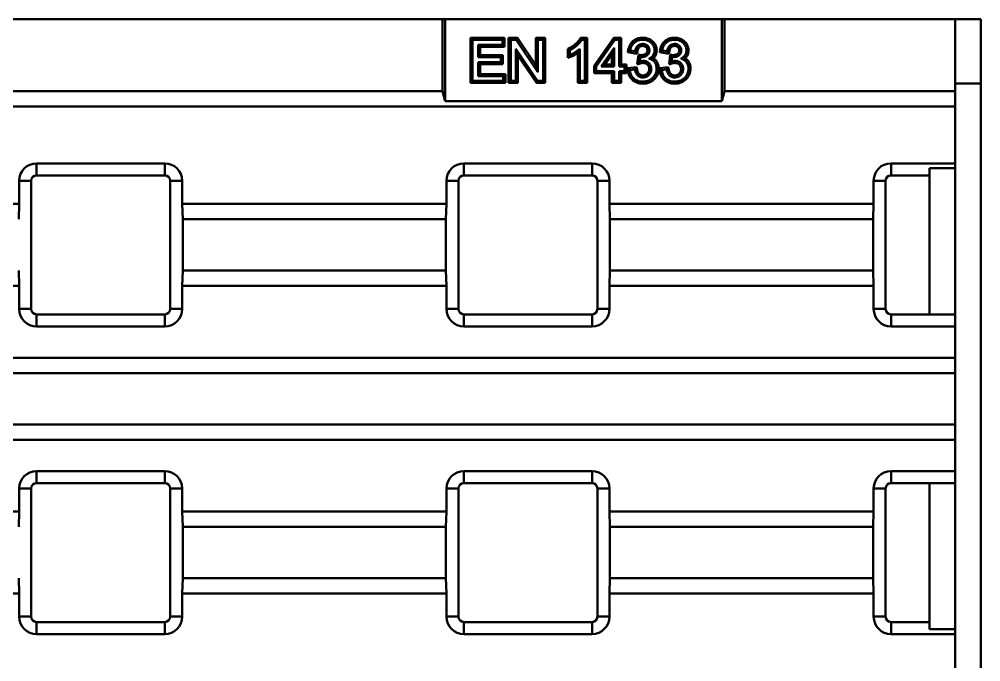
# Model space of a CAD drawing. Header units: millimetres. Extents: x 0 to 1485, y 0 to 1050.
# Drawn here: x 933.5 to 1121.1, y 455.1 to 580.4 of the extents above; entities that cross this region are included whole.
import ezdxf

# ---------------------------------------------------------------- set-up
doc = ezdxf.new("R2010")
doc.units = ezdxf.units.MM
doc.header["$LTSCALE"] = 2.5
doc.layers.add('Sichtbar (ISO)', color=7, linetype='Continuous', lineweight=50)
doc.layers.add('Sichtbar schmal (ISO)', color=7, linetype='Continuous', lineweight=50)

msp = doc.modelspace()

# ---------------------------------------------------------------- linework, layer by layer
at = {"layer": 'Sichtbar (ISO)'}
for p, q in [((116.087, 580.406), (1121.087, 580.406)), ((1016.087, 566.406), (1016.087, 580.406)), ((1016.622, 564.406), (1016.622, 580.406)), ((1070.551, 580.406), (1070.551, 564.406)), ((1071.087, 580.406), (1071.087, 566.406)), ((1116.087, 580.406), (1116.087, 432.406)), ((1121.087, 580.406), (1121.087, 432.406)), ((1021.569, 576.777), (1028.165, 576.777)), ((1021.569, 576.777), (1021.971, 576.375)), ((1021.569, 567.973), (1021.569, 576.777)), ((1027.763, 576.375), (1021.971, 576.375)), ((1021.971, 576.375), (1021.971, 568.375)), ((1028.165, 576.777), (1027.763, 576.375)), ((1027.763, 575.43), (1027.763, 576.375)), ((1028.165, 576.777), (1028.165, 575.028)), ((1028.996, 576.777), (1030.697, 576.777)), ((1028.996, 576.777), (1029.398, 576.375)), ((1028.996, 567.973), (1028.996, 576.777)), ((1030.483, 576.375), (1029.398, 576.375)), ((1029.398, 576.375), (1029.398, 568.375)), ((1030.697, 576.777), (1030.483, 576.375)), ((1034.69, 570.095), (1030.483, 576.375)), ((1030.697, 576.777), (1034.288, 571.417)), ((1034.288, 576.777), (1036.104, 576.777)), ((1034.288, 576.777), (1034.69, 576.375)), ((1034.288, 571.417), (1034.288, 576.777)), ((1035.702, 576.375), (1034.69, 576.375)), ((1034.69, 576.375), (1034.69, 570.095)), ((1036.104, 576.777), (1035.702, 576.375)), ((1035.702, 568.375), (1035.702, 576.375)), ((1036.104, 576.777), (1036.104, 567.973)), ((1042.995, 576.808), (1044.281, 576.808)), ((1043.245, 576.406), (1042.995, 576.808)), ((1043.879, 576.406), (1043.245, 576.406)), ((1044.281, 576.808), (1043.879, 576.406)), ((1043.879, 568.375), (1043.879, 576.406)), ((1044.281, 576.808), (1044.281, 567.973)), ((1045.672, 571.32), (1049.512, 576.777)), ((1049.721, 576.375), (1046.074, 571.192)), ((1049.512, 576.777), (1050.927, 576.777)), ((1049.512, 576.777), (1049.721, 576.375)), ((1050.526, 576.375), (1049.721, 576.375)), ((1050.927, 576.777), (1050.526, 576.375)), ((1050.526, 571.192), (1050.526, 576.375)), ((1050.927, 576.777), (1050.927, 571.594)), ((1023.032, 572.985), (1023.032, 575.43)), ((1023.032, 575.43), (1027.763, 575.43)), ((1023.434, 575.028), (1023.032, 575.43)), ((1023.434, 575.028), (1023.434, 573.387)), ((1028.165, 575.028), (1023.434, 575.028)), ((1028.165, 575.028), (1027.763, 575.43)), ((1030.41, 568.375), (1030.41, 574.656)), ((1030.41, 574.656), (1034.617, 568.375)), ((1030.812, 573.334), (1030.41, 574.656)), ((1040.532, 572.869), (1040.532, 574.656)), ((1040.934, 574.4), (1040.532, 574.656)), ((1040.934, 574.4), (1040.934, 573.448)), ((1042.898, 574.631), (1042.898, 568.375)), ((1047.038, 571.192), (1049.544, 574.802)), ((1049.142, 573.518), (1049.544, 574.802)), ((1049.544, 574.802), (1049.544, 571.192)), ((1052.715, 574.333), (1052.246, 574.009)), ((1054.032, 573.687), (1052.246, 574.009)), ((1052.715, 574.333), (1053.696, 574.156)), ((1054.032, 573.687), (1053.696, 574.156)), ((1058.928, 574.333), (1058.459, 574.009)), ((1060.245, 573.687), (1058.459, 574.009)), ((1058.928, 574.333), (1059.91, 574.156)), ((1060.245, 573.687), (1059.91, 574.156)), ((1023.434, 573.387), (1023.032, 572.985)), ((1027.465, 572.985), (1023.032, 572.985)), ((1023.434, 573.387), (1027.867, 573.387)), ((1027.867, 573.387), (1027.465, 572.985)), ((1027.465, 572.04), (1027.465, 572.985)), ((1027.867, 573.387), (1027.867, 571.638)), ((1030.812, 573.334), (1030.812, 567.973)), ((1034.403, 567.973), (1030.812, 573.334)), ((1040.532, 572.869), (1040.934, 573.448)), ((1042.496, 567.973), (1042.496, 573.812)), ((1049.142, 573.518), (1047.806, 571.594)), ((1049.142, 571.594), (1049.142, 573.518)), ((1054.086, 571.628), (1054.309, 573.474)), ((1054.086, 571.628), (1054.556, 572.168)), ((1054.66, 573.028), (1054.309, 573.474)), ((1054.66, 573.028), (1054.556, 572.168)), ((1060.3, 571.628), (1060.522, 573.474)), ((1060.3, 571.628), (1060.769, 572.168)), ((1060.522, 573.474), (1060.873, 573.028)), ((1060.873, 573.028), (1060.769, 572.168)), ((1023.032, 569.32), (1023.032, 572.04)), ((1023.032, 572.04), (1027.465, 572.04)), ((1023.434, 571.638), (1023.032, 572.04)), ((1023.434, 571.638), (1023.434, 569.722)), ((1027.867, 571.638), (1023.434, 571.638)), ((1027.867, 571.638), (1027.465, 572.04)), ((1034.288, 571.417), (1034.69, 570.095)), ((1045.672, 571.32), (1046.074, 571.192)), ((1045.672, 569.888), (1045.672, 571.32)), ((1045.672, 569.888), (1046.074, 570.29)), ((1046.074, 571.192), (1046.074, 570.29)), ((1046.074, 570.29), (1049.544, 570.29)), ((1047.806, 571.594), (1047.038, 571.192)), ((1049.544, 571.192), (1047.038, 571.192)), ((1047.806, 571.594), (1049.142, 571.594)), ((1049.142, 571.594), (1049.544, 571.192)), ((1049.142, 569.888), (1049.544, 570.29)), ((1049.544, 570.29), (1049.544, 568.375)), ((1050.927, 571.594), (1050.526, 571.192)), ((1051.605, 571.192), (1050.526, 571.192)), ((1050.526, 568.375), (1050.526, 570.29)), ((1050.526, 570.29), (1051.605, 570.29)), ((1050.927, 569.888), (1050.526, 570.29)), ((1050.927, 571.594), (1052.007, 571.594)), ((1052.007, 571.594), (1051.605, 571.192)), ((1051.605, 570.29), (1051.605, 571.192)), ((1052.007, 569.888), (1051.605, 570.29)), ((1052.007, 571.594), (1052.007, 569.888)), ((1052.179, 570.845), (1053.918, 571.072)), ((1052.179, 570.845), (1052.617, 570.497)), ((1053.599, 570.625), (1052.617, 570.497)), ((1053.599, 570.625), (1053.918, 571.072)), ((1058.393, 570.845), (1060.131, 571.072)), ((1058.393, 570.845), (1058.83, 570.497)), ((1059.812, 570.625), (1058.83, 570.497)), ((1060.131, 571.072), (1059.812, 570.625)), ((1021.569, 567.973), (1021.971, 568.375)), ((1021.971, 568.375), (1027.946, 568.375)), ((1023.434, 569.722), (1023.032, 569.32)), ((1027.946, 569.32), (1023.032, 569.32)), ((1023.434, 569.722), (1028.348, 569.722)), ((1028.348, 569.722), (1027.946, 569.32)), ((1027.946, 568.375), (1027.946, 569.32)), ((1028.348, 567.973), (1027.946, 568.375)), ((1028.348, 569.722), (1028.348, 567.973)), ((1028.996, 567.973), (1029.398, 568.375)), ((1029.398, 568.375), (1030.41, 568.375)), ((1030.812, 567.973), (1030.41, 568.375)), ((1034.403, 567.973), (1034.617, 568.375)), ((1034.617, 568.375), (1035.702, 568.375)), ((1036.104, 567.973), (1035.702, 568.375)), ((1042.496, 567.973), (1042.898, 568.375)), ((1042.898, 568.375), (1043.879, 568.375)), ((1044.281, 567.973), (1043.879, 568.375)), ((1049.142, 569.888), (1045.672, 569.888)), ((1049.142, 567.973), (1049.142, 569.888)), ((1049.142, 567.973), (1049.544, 568.375)), ((1049.544, 568.375), (1050.526, 568.375)), ((1050.927, 567.973), (1050.526, 568.375)), ((1050.927, 569.888), (1050.927, 567.973)), ((1052.007, 569.888), (1050.927, 569.888)), ((1028.348, 567.973), (1021.569, 567.973)), ((1030.812, 567.973), (1028.996, 567.973)), ((1036.104, 567.973), (1034.403, 567.973)), ((1044.281, 567.973), (1042.496, 567.973)), ((1050.927, 567.973), (1049.142, 567.973)), ((1116.087, 567.906), (1121.087, 567.906)), ((116.087, 566.406), (1016.087, 566.406)), ((1016.622, 564.406), (1016.087, 566.406)), ((1071.087, 566.406), (1070.551, 564.406)), ((1071.087, 566.406), (1116.087, 566.406)), ((1116.087, 563.406), (116.087, 563.406)), ((1070.551, 564.406), (1016.622, 564.406)), ((936.92, 552.301), (961.92, 552.301)), ((1020.253, 552.301), (1045.253, 552.301)), ((1103.587, 552.301), (1116.087, 552.301)), ((961.92, 549.961), (936.92, 549.961)), ((1045.253, 549.961), (1020.253, 549.961)), ((1111.087, 549.961), (1103.587, 549.961)), ((1111.087, 522.85), (1111.087, 551.358)), ((1111.087, 551.358), (1116.087, 551.358)), ((933.525, 544.406), (933.525, 548.906)), ((935.864, 548.906), (935.864, 523.906)), ((962.975, 523.906), (962.975, 548.906)), ((965.315, 548.906), (965.315, 544.406)), ((1016.858, 544.406), (1016.858, 548.906)), ((1019.198, 548.906), (1019.198, 523.906)), ((1046.309, 523.906), (1046.309, 548.906)), ((1048.648, 548.906), (1048.648, 544.406)), ((1100.191, 544.406), (1100.191, 548.906)), ((1102.531, 548.906), (1102.531, 523.906)), ((933.525, 544.406), (881.982, 544.406)), ((933.42, 541.406), (933.525, 544.406)), ((1016.858, 544.406), (965.315, 544.406)), ((965.315, 544.406), (965.42, 541.406)), ((1016.753, 541.406), (1016.858, 544.406)), ((1100.191, 544.406), (1048.648, 544.406)), ((1048.648, 544.406), (1048.753, 541.406)), ((1100.087, 541.406), (1100.191, 544.406)), ((1016.753, 541.406), (965.42, 541.406)), ((965.42, 541.406), (965.42, 531.406)), ((1016.753, 531.406), (1016.753, 541.406)), ((1100.087, 541.406), (1048.753, 541.406)), ((1048.753, 541.406), (1048.753, 531.406)), ((1100.087, 531.406), (1100.087, 541.406)), ((933.525, 528.406), (933.42, 531.406)), ((965.42, 531.406), (965.315, 528.406)), ((965.42, 531.406), (1016.753, 531.406)), ((1016.858, 528.406), (1016.753, 531.406)), ((1048.753, 531.406), (1048.648, 528.406)), ((1048.753, 531.406), (1100.087, 531.406)), ((1100.191, 528.406), (1100.087, 531.406)), ((933.525, 528.406), (881.982, 528.406)), ((933.525, 523.906), (933.525, 528.406)), ((1016.858, 528.406), (965.315, 528.406)), ((965.315, 528.406), (965.315, 523.906)), ((1016.858, 523.906), (1016.858, 528.406)), ((1100.191, 528.406), (1048.648, 528.406)), ((1048.648, 528.406), (1048.648, 523.906)), ((1100.191, 523.906), (1100.191, 528.406)), ((936.92, 522.85), (961.92, 522.85)), ((1020.253, 522.85), (1045.253, 522.85)), ((1103.587, 522.85), (1116.087, 522.85)), ((961.92, 520.511), (936.92, 520.511)), ((1045.253, 520.511), (1020.253, 520.511)), ((1116.087, 520.511), (1103.587, 520.511)), ((1116.087, 514.406), (116.087, 514.406)), ((1116.087, 511.406), (116.087, 511.406)), ((116.087, 501.406), (1116.087, 501.406)), ((116.087, 498.406), (1116.087, 498.406)), ((936.92, 492.301), (961.92, 492.301)), ((1020.253, 492.301), (1045.253, 492.301)), ((1103.587, 492.301), (1116.087, 492.301)), ((961.92, 489.961), (936.92, 489.961)), ((1045.253, 489.961), (1020.253, 489.961)), ((1116.087, 489.961), (1103.587, 489.961)), ((1111.087, 461.453), (1111.087, 489.961)), ((933.525, 484.406), (933.525, 488.906)), ((935.864, 488.906), (935.864, 463.906)), ((962.975, 463.906), (962.975, 488.906)), ((965.315, 488.906), (965.315, 484.406)), ((1016.858, 484.406), (1016.858, 488.906)), ((1019.198, 488.906), (1019.198, 463.906)), ((1046.309, 463.906), (1046.309, 488.906)), ((1048.648, 488.906), (1048.648, 484.406)), ((1100.191, 484.406), (1100.191, 488.906)), ((1102.531, 488.906), (1102.531, 463.906)), ((933.525, 484.406), (881.982, 484.406)), ((933.42, 481.406), (933.525, 484.406)), ((1016.858, 484.406), (965.315, 484.406)), ((965.315, 484.406), (965.42, 481.406)), ((1016.753, 481.406), (1016.858, 484.406)), ((1100.191, 484.406), (1048.648, 484.406)), ((1048.648, 484.406), (1048.753, 481.406)), ((1100.087, 481.406), (1100.191, 484.406)), ((1016.753, 481.406), (965.42, 481.406)), ((965.42, 481.406), (965.42, 471.406)), ((1016.753, 471.406), (1016.753, 481.406)), ((1100.087, 481.406), (1048.753, 481.406)), ((1048.753, 481.406), (1048.753, 471.406)), ((1100.087, 471.406), (1100.087, 481.406)), ((933.525, 468.406), (933.42, 471.406)), ((965.42, 471.406), (965.315, 468.406)), ((965.42, 471.406), (1016.753, 471.406)), ((1016.858, 468.406), (1016.753, 471.406)), ((1048.753, 471.406), (1048.648, 468.406)), ((1048.753, 471.406), (1100.087, 471.406)), ((1100.191, 468.406), (1100.087, 471.406)), ((881.982, 468.406), (933.525, 468.406)), ((933.525, 463.906), (933.525, 468.406)), ((965.315, 468.406), (1016.858, 468.406)), ((965.315, 468.406), (965.315, 463.906)), ((1016.858, 463.906), (1016.858, 468.406)), ((1048.648, 468.406), (1100.191, 468.406)), ((1048.648, 468.406), (1048.648, 463.906)), ((1100.191, 463.906), (1100.191, 468.406)), ((936.92, 462.85), (961.92, 462.85)), ((1020.253, 462.85), (1045.253, 462.85)), ((1103.587, 462.85), (1111.087, 462.85)), ((1116.087, 461.453), (1111.087, 461.453)), ((961.92, 460.511), (936.92, 460.511)), ((1045.253, 460.511), (1020.253, 460.511)), ((1116.087, 460.511), (1103.587, 460.511))]:
    msp.add_line(p, q, dxfattribs=at)
for centre, radius, start, end in [((936.92, 548.906), 3.395, 90, 180), ((961.92, 548.906), 3.395, 0, 90), ((1020.253, 548.906), 3.395, 90, 180), ((1045.253, 548.906), 3.395, 0, 90), ((1103.587, 548.906), 3.395, 90, 180), ((936.92, 548.906), 1.056, 90, 180), ((961.92, 548.906), 1.056, 0, 90), ((1020.253, 548.906), 1.056, 90, 180), ((1045.253, 548.906), 1.056, 0, 90), ((1103.587, 548.906), 1.056, 90, 180), ((936.92, 523.906), 3.395, 180, 270), ((936.92, 523.906), 1.056, 180, 270), ((961.92, 523.906), 3.395, 270, 0), ((961.92, 523.906), 1.056, 270, 0), ((1020.253, 523.906), 3.395, 180, 270), ((1020.253, 523.906), 1.056, 180, 270), ((1045.253, 523.906), 3.395, 270, 0), ((1045.253, 523.906), 1.056, 270, 0), ((1103.587, 523.906), 3.395, 180, 270), ((1103.587, 523.906), 1.056, 180, 270), ((936.92, 488.906), 3.395, 90, 180), ((961.92, 488.906), 3.395, 0, 90), ((1020.253, 488.906), 3.395, 90, 180), ((1045.253, 488.906), 3.395, 0, 90), ((1103.587, 488.906), 3.395, 90, 180), ((936.92, 488.906), 1.056, 90, 180), ((961.92, 488.906), 1.056, 0, 90), ((1020.253, 488.906), 1.056, 90, 180), ((1045.253, 488.906), 1.056, 0, 90), ((1103.587, 488.906), 1.056, 90, 180), ((936.92, 463.906), 3.395, 180, 270), ((936.92, 463.906), 1.056, 180, 270), ((961.92, 463.906), 1.056, 270, 0), ((961.92, 463.906), 3.395, 270, 0), ((1020.253, 463.906), 3.395, 180, 270), ((1020.253, 463.906), 1.056, 180, 270), ((1045.253, 463.906), 1.056, 270, 0), ((1045.253, 463.906), 3.395, 270, 0), ((1103.587, 463.906), 3.395, 180, 270), ((1103.587, 463.906), 1.056, 180, 270)]:
    msp.add_arc(centre, radius, start, end, dxfattribs=at)
for points, knots in [([(1040.532, 574.656), (1041.196, 574.965), (1041.832, 575.291), (1042.679, 576.228), (1042.797, 576.406), (1042.995, 576.808)], [0.04027948, 0.04027948, 0.04027948, 0.04027948, 0.26347903, 0.26347903, 0.33840737, 0.33840737, 0.33840737, 0.33840737]), ([(1043.245, 576.406), (1043.054, 576.02), (1042.733, 575.658), (1042.144, 575.131), (1041.688, 574.751), (1040.934, 574.4)], [-0.64231907, -0.64231907, -0.64231907, -0.64231907, -0.24952868, -0.24952868, 0, 0, 0, 0]), ([(1052.246, 574.009), (1052.361, 574.632), (1052.428, 574.901), (1052.705, 575.529), (1052.908, 575.828), (1053.327, 576.224), (1053.533, 576.384), (1054.008, 576.62), (1054.226, 576.694), (1054.674, 576.787), (1054.898, 576.808), (1055.123, 576.808)], [0.05436003, 0.05436003, 0.05436003, 0.05436003, 0.29837856, 0.29837856, 0.57633755, 0.57633755, 0.73714834, 0.73714834, 0.86171885, 0.86171885, 0.98273623, 0.98273623, 0.98273623, 0.98273623]), ([(1055.123, 576.406), (1054.863, 576.406), (1054.605, 576.375), (1054.122, 576.236), (1053.906, 576.134), (1053.544, 575.883), (1053.309, 575.69), (1052.903, 575.051), (1052.782, 574.697), (1052.715, 574.333)], [-0.52130094, -0.52130094, -0.52130094, -0.52130094, -0.36920238, -0.36920238, -0.22712755, -0.22712755, -0.11128004, -0.11128004, 0, 0, 0, 0]), ([(1055.123, 576.808), (1055.531, 576.808), (1055.926, 576.735), (1056.555, 576.474), (1056.873, 576.303), (1057.392, 575.792), (1057.531, 575.558), (1057.7, 575.218), (1057.763, 575.047), (1057.846, 574.693), (1057.867, 574.514), (1057.867, 574.333)], [0, 0, 0, 0, 0.12232437, 0.12232437, 0.20430135, 0.20430135, 0.272667, 0.272667, 0.33606009, 0.33606009, 0.39890486, 0.39890486, 0.39890486, 0.39890486]), ([(1057.465, 574.333), (1057.465, 574.465), (1057.452, 574.596), (1057.398, 574.855), (1057.358, 574.98), (1057.228, 575.282), (1057.102, 575.509), (1056.671, 575.942), (1056.413, 576.097), (1055.824, 576.343), (1055.479, 576.406), (1055.123, 576.406)], [-0.3857713, -0.3857713, -0.3857713, -0.3857713, -0.32999413, -0.32999413, -0.274121, -0.274121, -0.19143899, -0.19143899, -0.10683497, -0.10683497, 0, 0, 0, 0]), ([(1058.459, 574.009), (1058.575, 574.632), (1058.641, 574.901), (1058.918, 575.529), (1059.121, 575.828), (1059.54, 576.224), (1059.746, 576.384), (1060.221, 576.62), (1060.44, 576.694), (1060.887, 576.787), (1061.111, 576.808), (1061.337, 576.808)], [0.05436003, 0.05436003, 0.05436003, 0.05436003, 0.29837856, 0.29837856, 0.57633755, 0.57633755, 0.73714834, 0.73714834, 0.86171885, 0.86171885, 0.98273623, 0.98273623, 0.98273623, 0.98273623]), ([(1061.337, 576.406), (1061.077, 576.406), (1060.818, 576.375), (1060.336, 576.236), (1060.119, 576.134), (1059.758, 575.883), (1059.523, 575.69), (1059.116, 575.051), (1058.996, 574.697), (1058.928, 574.333)], [-0.52130094, -0.52130094, -0.52130094, -0.52130094, -0.36920238, -0.36920238, -0.22712755, -0.22712755, -0.11128004, -0.11128004, 0, 0, 0, 0]), ([(1061.337, 576.808), (1061.744, 576.808), (1062.14, 576.735), (1062.768, 576.474), (1063.086, 576.303), (1063.605, 575.792), (1063.744, 575.558), (1063.913, 575.218), (1063.976, 575.047), (1064.06, 574.693), (1064.08, 574.514), (1064.08, 574.333)], [0, 0, 0, 0, 0.12232437, 0.12232437, 0.20430135, 0.20430135, 0.272667, 0.272667, 0.33606009, 0.33606009, 0.39890486, 0.39890486, 0.39890486, 0.39890486]), ([(1063.678, 574.333), (1063.678, 574.465), (1063.665, 574.596), (1063.611, 574.855), (1063.571, 574.98), (1063.441, 575.282), (1063.315, 575.509), (1062.884, 575.942), (1062.626, 576.097), (1062.037, 576.343), (1061.693, 576.406), (1061.337, 576.406)], [-0.3857713, -0.3857713, -0.3857713, -0.3857713, -0.32999413, -0.32999413, -0.274121, -0.274121, -0.19143899, -0.19143899, -0.10683497, -0.10683497, 0, 0, 0, 0]), ([(1040.934, 573.448), (1041.285, 573.579), (1041.646, 573.769), (1042.164, 574.073), (1042.566, 574.317), (1042.898, 574.631)], [-0.36253129, -0.36253129, -0.36253129, -0.36253129, -0.137261, -0.137261, 0, 0, 0, 0]), ([(1042.898, 574.631), (1042.807, 574.42), (1042.704, 574.211), (1042.572, 573.955), (1042.534, 573.883), (1042.496, 573.812)], [0, 0, 0, 0, 0.12292205, 0.12292205, 0.17152849, 0.17152849, 0.17152849, 0.17152849]), ([(1053.696, 574.156), (1053.73, 574.38), (1053.788, 574.607), (1053.956, 574.965), (1054.048, 575.105), (1054.251, 575.305), (1054.385, 575.416), (1054.759, 575.57), (1054.949, 575.601), (1055.141, 575.601)], [-0.33605984, -0.33605984, -0.33605984, -0.33605984, -0.21282179, -0.21282179, -0.12142829, -0.12142829, -0.05787312, -0.05787312, 0, 0, 0, 0]), ([(1055.141, 575.199), (1054.967, 575.199), (1054.837, 575.167), (1054.648, 575.09), (1054.568, 575.041), (1054.433, 574.924), (1054.365, 574.851), (1054.22, 574.603), (1054.167, 574.446), (1054.085, 574.093), (1054.063, 573.89), (1054.032, 573.687)], [0, 0, 0, 0, 0.05229932, 0.05229932, 0.09863026, 0.09863026, 0.13821758, 0.13821758, 0.1868364, 0.1868364, 0.2495412, 0.2495412, 0.2495412, 0.2495412]), ([(1056.452, 574.351), (1056.452, 574.252), (1056.444, 574.152), (1056.408, 573.965), (1056.381, 573.879), (1056.286, 573.67), (1056.206, 573.56), (1055.942, 573.315), (1055.739, 573.22), (1055.365, 573.064), (1055.096, 573.016), (1054.818, 573.016)], [-0.17841821, -0.17841821, -0.17841821, -0.17841821, -0.16127088, -0.16127088, -0.14557451, -0.14557451, -0.12165322, -0.12165322, -0.08329294, -0.08329294, 0, 0, 0, 0]), ([(1054.818, 573.417), (1055.04, 573.417), (1055.255, 573.454), (1055.538, 573.571), (1055.702, 573.645), (1055.885, 573.808), (1055.935, 573.873), (1056, 574.009), (1056.019, 574.07), (1056.045, 574.205), (1056.05, 574.278), (1056.05, 574.351)], [0, 0, 0, 0, 0.06656119, 0.06656119, 0.09163255, 0.09163255, 0.1050778, 0.1050778, 0.11520834, 0.11520834, 0.12664029, 0.12664029, 0.12664029, 0.12664029]), ([(1055.141, 575.601), (1055.243, 575.601), (1055.345, 575.593), (1055.538, 575.556), (1055.629, 575.53), (1055.862, 575.431), (1055.994, 575.343), (1056.218, 575.113), (1056.302, 574.99), (1056.425, 574.691), (1056.452, 574.523), (1056.452, 574.351)], [-0.2111889, -0.2111889, -0.2111889, -0.2111889, -0.17841907, -0.17841907, -0.14791443, -0.14791443, -0.09690864, -0.09690864, -0.05155273, -0.05155273, 0, 0, 0, 0]), ([(1056.05, 574.351), (1056.05, 574.5), (1056.023, 574.609), (1055.953, 574.783), (1055.9, 574.862), (1055.731, 575.039), (1055.63, 575.092), (1055.51, 575.145), (1055.442, 575.165), (1055.296, 575.193), (1055.219, 575.199), (1055.141, 575.199)], [0, 0, 0, 0, 0.04465216, 0.04465216, 0.09327283, 0.09327283, 0.16669299, 0.16669299, 0.25415233, 0.25415233, 0.34932296, 0.34932296, 0.34932296, 0.34932296]), ([(1056.361, 572.711), (1056.583, 572.812), (1056.789, 572.943), (1057.156, 573.304), (1057.266, 573.502), (1057.423, 573.878), (1057.465, 574.102), (1057.465, 574.333)], [-0.16948722, -0.16948722, -0.16948722, -0.16948722, -0.12214135, -0.12214135, -0.06933439, -0.06933439, 0, 0, 0, 0]), ([(1057.867, 574.333), (1057.867, 574.05), (1057.815, 573.775), (1057.628, 573.325), (1057.501, 573.092), (1057.26, 572.842), (1057.236, 572.819), (1057.212, 572.796)], [0, 0, 0, 0, 0.0849251, 0.0849251, 0.14635775, 0.14635775, 0.15290737, 0.15290737, 0.15290737, 0.15290737]), ([(1059.91, 574.156), (1059.944, 574.38), (1060.001, 574.607), (1060.169, 574.965), (1060.262, 575.105), (1060.465, 575.305), (1060.598, 575.416), (1060.972, 575.57), (1061.162, 575.601), (1061.355, 575.601)], [-0.33605984, -0.33605984, -0.33605984, -0.33605984, -0.21282179, -0.21282179, -0.12142829, -0.12142829, -0.05787312, -0.05787312, 0, 0, 0, 0]), ([(1061.355, 575.199), (1061.181, 575.199), (1061.051, 575.167), (1060.861, 575.09), (1060.781, 575.041), (1060.647, 574.924), (1060.578, 574.851), (1060.433, 574.603), (1060.38, 574.446), (1060.298, 574.093), (1060.276, 573.89), (1060.245, 573.687)], [0, 0, 0, 0, 0.05229932, 0.05229932, 0.09863026, 0.09863026, 0.13821758, 0.13821758, 0.1868364, 0.1868364, 0.24954119, 0.24954119, 0.24954119, 0.24954119]), ([(1062.666, 574.351), (1062.666, 574.252), (1062.658, 574.152), (1062.621, 573.965), (1062.594, 573.879), (1062.499, 573.67), (1062.42, 573.56), (1062.155, 573.315), (1061.953, 573.22), (1061.578, 573.064), (1061.309, 573.016), (1061.032, 573.016)], [-0.17841821, -0.17841821, -0.17841821, -0.17841821, -0.16127088, -0.16127088, -0.14557451, -0.14557451, -0.12165322, -0.12165322, -0.08329294, -0.08329294, 0, 0, 0, 0]), ([(1061.032, 573.417), (1061.254, 573.417), (1061.469, 573.454), (1061.752, 573.571), (1061.916, 573.645), (1062.098, 573.808), (1062.148, 573.873), (1062.213, 574.009), (1062.232, 574.07), (1062.258, 574.205), (1062.264, 574.278), (1062.264, 574.351)], [0, 0, 0, 0, 0.06656119, 0.06656119, 0.09163255, 0.09163255, 0.1050778, 0.1050778, 0.11520834, 0.11520834, 0.12664029, 0.12664029, 0.12664029, 0.12664029]), ([(1061.355, 575.601), (1061.457, 575.601), (1061.558, 575.593), (1061.752, 575.556), (1061.842, 575.53), (1062.076, 575.431), (1062.207, 575.343), (1062.432, 575.113), (1062.515, 574.99), (1062.638, 574.691), (1062.666, 574.523), (1062.666, 574.351)], [-0.2111889, -0.2111889, -0.2111889, -0.2111889, -0.17841907, -0.17841907, -0.14791443, -0.14791443, -0.09690864, -0.09690864, -0.05155273, -0.05155273, 0, 0, 0, 0]), ([(1062.264, 574.351), (1062.264, 574.5), (1062.237, 574.609), (1062.166, 574.783), (1062.113, 574.862), (1061.945, 575.039), (1061.843, 575.092), (1061.724, 575.145), (1061.656, 575.165), (1061.51, 575.193), (1061.432, 575.199), (1061.355, 575.199)], [0, 0, 0, 0, 0.04465216, 0.04465216, 0.09327283, 0.09327283, 0.16669299, 0.16669299, 0.25415233, 0.25415233, 0.34932296, 0.34932296, 0.34932296, 0.34932296]), ([(1062.574, 572.711), (1062.796, 572.812), (1063.003, 572.943), (1063.37, 573.304), (1063.48, 573.502), (1063.637, 573.878), (1063.678, 574.102), (1063.678, 574.333)], [-0.16948722, -0.16948722, -0.16948722, -0.16948722, -0.12214135, -0.12214135, -0.06933439, -0.06933439, 0, 0, 0, 0]), ([(1064.08, 574.333), (1064.08, 574.05), (1064.029, 573.775), (1063.842, 573.325), (1063.714, 573.092), (1063.474, 572.842), (1063.45, 572.819), (1063.426, 572.796)], [0, 0, 0, 0, 0.0849251, 0.0849251, 0.14635775, 0.14635775, 0.15290737, 0.15290737, 0.15290737, 0.15290737]), ([(1042.496, 573.812), (1042.412, 573.757), (1042.328, 573.705), (1041.619, 573.279), (1041.345, 573.173), (1040.532, 572.869)], [0.08434023, 0.08434023, 0.08434023, 0.08434023, 0.11373096, 0.11373096, 0.33347234, 0.33347234, 0.33347234, 0.33347234]), ([(1054.309, 573.474), (1054.389, 573.464), (1054.469, 573.455), (1054.651, 573.433), (1054.787, 573.417), (1054.818, 573.417)], [0.069184871, 0.069184871, 0.069184871, 0.069184871, 0.093478203, 0.093478203, 0.124006332, 0.124006332, 0.124006332, 0.124006332]), ([(1054.556, 572.168), (1054.68, 572.201), (1054.809, 572.23), (1055.036, 572.266), (1055.143, 572.278), (1055.245, 572.278)], [-0.069045976, -0.069045976, -0.069045976, -0.069045976, -0.030616899, -0.030616899, 0, 0, 0, 0]), ([(1054.818, 573.016), (1054.797, 573.016), (1054.772, 573.017), (1054.721, 573.021), (1054.689, 573.024), (1054.66, 573.028)], [-0.01537592, -0.01537592, -0.01537592, -0.01537592, -0.008972021, -0.008972021, 0, 0, 0, 0]), ([(1055.245, 572.278), (1055.472, 572.278), (1055.695, 572.241), (1056.081, 572.079), (1056.24, 571.971), (1056.518, 571.688), (1056.622, 571.534), (1056.778, 571.156), (1056.812, 570.941), (1056.812, 570.723)], [-0.25749898, -0.25749898, -0.25749898, -0.25749898, -0.18433783, -0.18433783, -0.12249248, -0.12249248, -0.06551104, -0.06551104, 0, 0, 0, 0]), ([(1056.361, 572.711), (1056.571, 572.732), (1056.762, 572.751), (1057.037, 572.778), (1057.127, 572.787), (1057.212, 572.796)], [0, 0, 0, 0, 0.09886964, 0.09886964, 0.14881126, 0.14881126, 0.14881126, 0.14881126]), ([(1057.855, 570.741), (1057.855, 570.955), (1057.833, 571.169), (1057.729, 571.564), (1057.654, 571.743), (1057.448, 572.069), (1057.301, 572.245), (1056.869, 572.551), (1056.622, 572.651), (1056.361, 572.711)], [-0.3274496, -0.3274496, -0.3274496, -0.3274496, -0.239349, -0.239349, -0.15873644, -0.15873644, -0.08022455, -0.08022455, 0, 0, 0, 0]), ([(1057.212, 572.796), (1057.245, 572.775), (1057.277, 572.754), (1057.559, 572.558), (1057.723, 572.364), (1057.984, 571.993), (1058.093, 571.753), (1058.229, 571.249), (1058.257, 570.995), (1058.257, 570.741)], [0.08317772, 0.08317772, 0.08317772, 0.08317772, 0.09475684, 0.09475684, 0.18644669, 0.18644669, 0.31793366, 0.31793366, 0.44293656, 0.44293656, 0.44293656, 0.44293656]), ([(1060.522, 573.474), (1060.602, 573.464), (1060.683, 573.455), (1060.864, 573.433), (1061, 573.417), (1061.032, 573.417)], [0.069184871, 0.069184871, 0.069184871, 0.069184871, 0.093478203, 0.093478203, 0.124006332, 0.124006332, 0.124006332, 0.124006332]), ([(1060.769, 572.168), (1060.893, 572.201), (1061.023, 572.23), (1061.25, 572.266), (1061.356, 572.278), (1061.458, 572.278)], [-0.069045976, -0.069045976, -0.069045976, -0.069045976, -0.030616899, -0.030616899, 0, 0, 0, 0]), ([(1061.032, 573.016), (1061.01, 573.016), (1060.986, 573.017), (1060.935, 573.021), (1060.903, 573.024), (1060.873, 573.028)], [-0.01537592, -0.01537592, -0.01537592, -0.01537592, -0.008972021, -0.008972021, 0, 0, 0, 0]), ([(1061.458, 572.278), (1061.686, 572.278), (1061.909, 572.241), (1062.295, 572.079), (1062.454, 571.971), (1062.731, 571.688), (1062.836, 571.534), (1062.991, 571.156), (1063.026, 570.941), (1063.026, 570.723)], [-0.25749898, -0.25749898, -0.25749898, -0.25749898, -0.18433783, -0.18433783, -0.12249248, -0.12249248, -0.06551104, -0.06551104, 0, 0, 0, 0]), ([(1062.574, 572.711), (1062.784, 572.732), (1062.975, 572.751), (1063.25, 572.778), (1063.34, 572.787), (1063.426, 572.796)], [0, 0, 0, 0, 0.09886964, 0.09886964, 0.14881126, 0.14881126, 0.14881126, 0.14881126]), ([(1064.068, 570.741), (1064.068, 570.955), (1064.046, 571.169), (1063.942, 571.564), (1063.868, 571.743), (1063.661, 572.069), (1063.515, 572.245), (1063.083, 572.551), (1062.835, 572.651), (1062.574, 572.711)], [-0.3274496, -0.3274496, -0.3274496, -0.3274496, -0.239349, -0.239349, -0.15873644, -0.15873644, -0.08022455, -0.08022455, 0, 0, 0, 0]), ([(1063.426, 572.796), (1063.458, 572.775), (1063.49, 572.754), (1063.772, 572.558), (1063.936, 572.364), (1064.197, 571.993), (1064.307, 571.753), (1064.442, 571.249), (1064.47, 570.995), (1064.47, 570.741)], [0.08317772, 0.08317772, 0.08317772, 0.08317772, 0.09475684, 0.09475684, 0.18644669, 0.18644669, 0.31793366, 0.31793366, 0.44293656, 0.44293656, 0.44293656, 0.44293656]), ([(1055.16, 567.839), (1054.751, 567.839), (1054.349, 567.903), (1053.583, 568.207), (1053.286, 568.425), (1052.791, 568.909), (1052.586, 569.208), (1052.296, 569.894), (1052.242, 570.206), (1052.179, 570.845)], [0, 0, 0, 0, 0.12261575, 0.12261575, 0.24748217, 0.24748217, 0.38993446, 0.38993446, 0.53515816, 0.53515816, 0.53515816, 0.53515816]), ([(1052.617, 570.497), (1052.646, 570.2), (1052.716, 569.91), (1052.961, 569.377), (1053.125, 569.146), (1053.56, 568.718), (1053.814, 568.552), (1054.434, 568.298), (1054.794, 568.241), (1055.16, 568.241)], [-0.36720473, -0.36720473, -0.36720473, -0.36720473, -0.2824421, -0.2824421, -0.20090623, -0.20090623, -0.10964933, -0.10964933, 0, 0, 0, 0]), ([(1055.166, 569.052), (1055.004, 569.052), (1054.844, 569.073), (1054.543, 569.169), (1054.407, 569.239), (1054.116, 569.457), (1053.998, 569.602), (1053.753, 570.02), (1053.659, 570.331), (1053.599, 570.625)], [-0.22810432, -0.22810432, -0.22810432, -0.22810432, -0.18566605, -0.18566605, -0.14499914, -0.14499914, -0.09016912, -0.09016912, 0, 0, 0, 0]), ([(1053.918, 571.072), (1053.953, 570.9), (1053.982, 570.756), (1054.042, 570.462), (1054.13, 570.147), (1054.331, 569.84), (1054.415, 569.727), (1054.645, 569.569), (1054.738, 569.526), (1054.945, 569.467), (1055.055, 569.454), (1055.166, 569.454)], [0.05270701, 0.05270701, 0.05270701, 0.05270701, 0.09885448, 0.09885448, 0.32312938, 0.32312938, 0.38568695, 0.38568695, 0.42329129, 0.42329129, 0.46294083, 0.46294083, 0.46294083, 0.46294083]), ([(1055.245, 571.876), (1055.089, 571.876), (1054.904, 571.838), (1054.559, 571.759), (1054.324, 571.691), (1054.086, 571.628)], [0, 0, 0, 0, 0.04681161, 0.04681161, 0.1531848, 0.1531848, 0.1531848, 0.1531848]), ([(1055.16, 568.241), (1055.369, 568.241), (1055.577, 568.259), (1055.974, 568.336), (1056.161, 568.393), (1056.698, 568.626), (1056.972, 568.843), (1057.391, 569.279), (1057.559, 569.526), (1057.8, 570.104), (1057.855, 570.418), (1057.855, 570.741)], [-0.37258174, -0.37258174, -0.37258174, -0.37258174, -0.32393866, -0.32393866, -0.27825207, -0.27825207, -0.1877396, -0.1877396, -0.09699423, -0.09699423, 0, 0, 0, 0]), ([(1058.257, 570.741), (1058.257, 570.367), (1058.192, 570.003), (1057.919, 569.343), (1057.733, 569.062), (1057.276, 568.574), (1056.963, 568.311), (1056.323, 568.021), (1056.095, 567.95), (1055.628, 567.859), (1055.394, 567.839), (1055.16, 567.839)], [0, 0, 0, 0, 0.11231171, 0.11231171, 0.21452661, 0.21452661, 0.31277807, 0.31277807, 0.36384361, 0.36384361, 0.41370829, 0.41370829, 0.41370829, 0.41370829]), ([(1056.812, 570.723), (1056.812, 570.602), (1056.802, 570.481), (1056.756, 570.25), (1056.723, 570.14), (1056.581, 569.81), (1056.443, 569.636), (1056.162, 569.364), (1055.997, 569.252), (1055.605, 569.089), (1055.388, 569.052), (1055.166, 569.052)], [-0.23896087, -0.23896087, -0.23896087, -0.23896087, -0.21086697, -0.21086697, -0.18413473, -0.18413473, -0.12733944, -0.12733944, -0.0666497, -0.0666497, 0, 0, 0, 0]), ([(1055.166, 569.454), (1055.369, 569.454), (1055.526, 569.492), (1055.788, 569.6), (1055.908, 569.68), (1056.113, 569.874), (1056.223, 570.003), (1056.338, 570.259), (1056.365, 570.346), (1056.402, 570.531), (1056.41, 570.627), (1056.41, 570.723)], [0, 0, 0, 0, 0.06095614, 0.06095614, 0.12679569, 0.12679569, 0.1875985, 0.1875985, 0.21727799, 0.21727799, 0.24834883, 0.24834883, 0.24834883, 0.24834883]), ([(1056.41, 570.723), (1056.41, 570.923), (1056.375, 571.076), (1056.275, 571.324), (1056.202, 571.434), (1056.019, 571.625), (1055.906, 571.714), (1055.682, 571.812), (1055.6, 571.836), (1055.427, 571.869), (1055.336, 571.876), (1055.245, 571.876)], [0, 0, 0, 0, 0.05996737, 0.05996737, 0.12212322, 0.12212322, 0.18090163, 0.18090163, 0.21276195, 0.21276195, 0.24655002, 0.24655002, 0.24655002, 0.24655002]), ([(1061.373, 567.839), (1060.964, 567.839), (1060.562, 567.903), (1059.797, 568.207), (1059.499, 568.425), (1059.005, 568.909), (1058.799, 569.208), (1058.509, 569.894), (1058.455, 570.206), (1058.393, 570.845)], [0, 0, 0, 0, 0.12261575, 0.12261575, 0.24748217, 0.24748217, 0.38993446, 0.38993446, 0.53515816, 0.53515816, 0.53515816, 0.53515816]), ([(1058.83, 570.497), (1058.859, 570.2), (1058.93, 569.91), (1059.175, 569.377), (1059.339, 569.146), (1059.773, 568.718), (1060.027, 568.552), (1060.647, 568.298), (1061.008, 568.241), (1061.373, 568.241)], [-0.36720473, -0.36720473, -0.36720473, -0.36720473, -0.2824421, -0.2824421, -0.20090623, -0.20090623, -0.10964933, -0.10964933, 0, 0, 0, 0]), ([(1061.379, 569.052), (1061.218, 569.052), (1061.058, 569.073), (1060.756, 569.169), (1060.62, 569.239), (1060.329, 569.457), (1060.212, 569.602), (1059.967, 570.02), (1059.872, 570.331), (1059.812, 570.625)], [-0.22810432, -0.22810432, -0.22810432, -0.22810432, -0.18566605, -0.18566605, -0.14499914, -0.14499914, -0.09016912, -0.09016912, 0, 0, 0, 0]), ([(1060.131, 571.072), (1060.166, 570.9), (1060.196, 570.756), (1060.256, 570.462), (1060.343, 570.147), (1060.545, 569.84), (1060.628, 569.727), (1060.858, 569.569), (1060.951, 569.526), (1061.159, 569.467), (1061.269, 569.454), (1061.379, 569.454)], [0.05270701, 0.05270701, 0.05270701, 0.05270701, 0.09885448, 0.09885448, 0.32312938, 0.32312938, 0.38568695, 0.38568695, 0.42329129, 0.42329129, 0.46294083, 0.46294083, 0.46294083, 0.46294083]), ([(1061.458, 571.876), (1061.302, 571.876), (1061.118, 571.838), (1060.773, 571.759), (1060.537, 571.691), (1060.3, 571.628)], [0, 0, 0, 0, 0.04681161, 0.04681161, 0.15318479, 0.15318479, 0.15318479, 0.15318479]), ([(1061.373, 568.241), (1061.582, 568.241), (1061.79, 568.259), (1062.188, 568.336), (1062.375, 568.393), (1062.911, 568.626), (1063.186, 568.843), (1063.604, 569.279), (1063.773, 569.526), (1064.013, 570.104), (1064.068, 570.418), (1064.068, 570.741)], [-0.37258174, -0.37258174, -0.37258174, -0.37258174, -0.32393866, -0.32393866, -0.27825207, -0.27825207, -0.1877396, -0.1877396, -0.09699423, -0.09699423, 0, 0, 0, 0]), ([(1064.47, 570.741), (1064.47, 570.367), (1064.405, 570.003), (1064.133, 569.343), (1063.946, 569.062), (1063.49, 568.574), (1063.177, 568.311), (1062.537, 568.021), (1062.308, 567.95), (1061.842, 567.859), (1061.608, 567.839), (1061.373, 567.839)], [0, 0, 0, 0, 0.11231171, 0.11231171, 0.21452661, 0.21452661, 0.31277807, 0.31277807, 0.36384361, 0.36384361, 0.41370829, 0.41370829, 0.41370829, 0.41370829]), ([(1063.026, 570.723), (1063.026, 570.602), (1063.015, 570.481), (1062.97, 570.25), (1062.937, 570.14), (1062.794, 569.81), (1062.656, 569.636), (1062.375, 569.364), (1062.21, 569.252), (1061.818, 569.089), (1061.601, 569.052), (1061.379, 569.052)], [-0.23896087, -0.23896087, -0.23896087, -0.23896087, -0.21086697, -0.21086697, -0.18413473, -0.18413473, -0.12733944, -0.12733944, -0.0666497, -0.0666497, 0, 0, 0, 0]), ([(1061.379, 569.454), (1061.582, 569.454), (1061.739, 569.492), (1062.001, 569.6), (1062.121, 569.68), (1062.327, 569.874), (1062.436, 570.003), (1062.552, 570.259), (1062.579, 570.346), (1062.615, 570.531), (1062.624, 570.627), (1062.624, 570.723)], [0, 0, 0, 0, 0.06095614, 0.06095614, 0.12679569, 0.12679569, 0.1875985, 0.1875985, 0.21727799, 0.21727799, 0.24834883, 0.24834883, 0.24834883, 0.24834883]), ([(1062.624, 570.723), (1062.624, 570.923), (1062.588, 571.076), (1062.488, 571.324), (1062.415, 571.434), (1062.232, 571.625), (1062.119, 571.714), (1061.896, 571.812), (1061.814, 571.836), (1061.64, 571.869), (1061.549, 571.876), (1061.458, 571.876)], [0, 0, 0, 0, 0.05996737, 0.05996737, 0.12212322, 0.12212322, 0.18090163, 0.18090163, 0.21276195, 0.21276195, 0.24655002, 0.24655002, 0.24655002, 0.24655002])]:
    msp.add_open_spline(points, degree=3, knots=knots, dxfattribs=at)
at = {"layer": 'Sichtbar schmal (ISO)'}
for p, q in [((1055.123, 576.808), (1055.123, 576.406)), ((1061.337, 576.808), (1061.337, 576.406)), ((1055.141, 575.199), (1055.141, 575.601)), ((1056.05, 574.351), (1056.452, 574.351)), ((1057.867, 574.333), (1057.465, 574.333)), ((1061.355, 575.199), (1061.355, 575.601)), ((1062.264, 574.351), (1062.666, 574.351)), ((1064.08, 574.333), (1063.678, 574.333)), ((1054.818, 573.417), (1054.818, 573.016)), ((1055.245, 571.876), (1055.245, 572.278)), ((1061.032, 573.417), (1061.032, 573.016)), ((1061.458, 571.876), (1061.458, 572.278)), ((1056.41, 570.723), (1056.812, 570.723)), ((1058.257, 570.741), (1057.855, 570.741)), ((1062.624, 570.723), (1063.026, 570.723)), ((1064.47, 570.741), (1064.068, 570.741)), ((1055.166, 569.454), (1055.166, 569.052)), ((1061.379, 569.454), (1061.379, 569.052)), ((1055.16, 567.839), (1055.16, 568.241)), ((1061.373, 567.839), (1061.373, 568.241)), ((936.92, 552.301), (936.92, 549.961)), ((961.92, 552.301), (961.92, 549.961)), ((1020.253, 552.301), (1020.253, 549.961)), ((1045.253, 552.301), (1045.253, 549.961)), ((1103.587, 552.301), (1103.587, 549.961)), ((933.525, 548.906), (935.864, 548.906)), ((965.315, 548.906), (962.975, 548.906)), ((1016.858, 548.906), (1019.198, 548.906)), ((1048.648, 548.906), (1046.309, 548.906)), ((1100.191, 548.906), (1102.531, 548.906)), ((933.525, 523.906), (935.864, 523.906)), ((965.315, 523.906), (962.975, 523.906)), ((1016.858, 523.906), (1019.198, 523.906)), ((1048.648, 523.906), (1046.309, 523.906)), ((1100.191, 523.906), (1102.531, 523.906)), ((936.92, 520.511), (936.92, 522.85)), ((961.92, 520.511), (961.92, 522.85)), ((1020.253, 520.511), (1020.253, 522.85)), ((1045.253, 520.511), (1045.253, 522.85)), ((1103.587, 520.511), (1103.587, 522.85)), ((936.92, 492.301), (936.92, 489.961)), ((961.92, 492.301), (961.92, 489.961)), ((1020.253, 492.301), (1020.253, 489.961)), ((1045.253, 492.301), (1045.253, 489.961)), ((1103.587, 492.301), (1103.587, 489.961)), ((933.525, 488.906), (935.864, 488.906)), ((965.315, 488.906), (962.975, 488.906)), ((1016.858, 488.906), (1019.198, 488.906)), ((1048.648, 488.906), (1046.309, 488.906)), ((1100.191, 488.906), (1102.531, 488.906)), ((933.525, 463.906), (935.864, 463.906)), ((965.315, 463.906), (962.975, 463.906)), ((1016.858, 463.906), (1019.198, 463.906)), ((1048.648, 463.906), (1046.309, 463.906)), ((1100.191, 463.906), (1102.531, 463.906)), ((936.92, 460.511), (936.92, 462.85)), ((961.92, 460.511), (961.92, 462.85)), ((1020.253, 460.511), (1020.253, 462.85)), ((1045.253, 460.511), (1045.253, 462.85)), ((1103.587, 460.511), (1103.587, 462.85))]:
    msp.add_line(p, q, dxfattribs=at)

doc.saveas('drawing.dxf')
